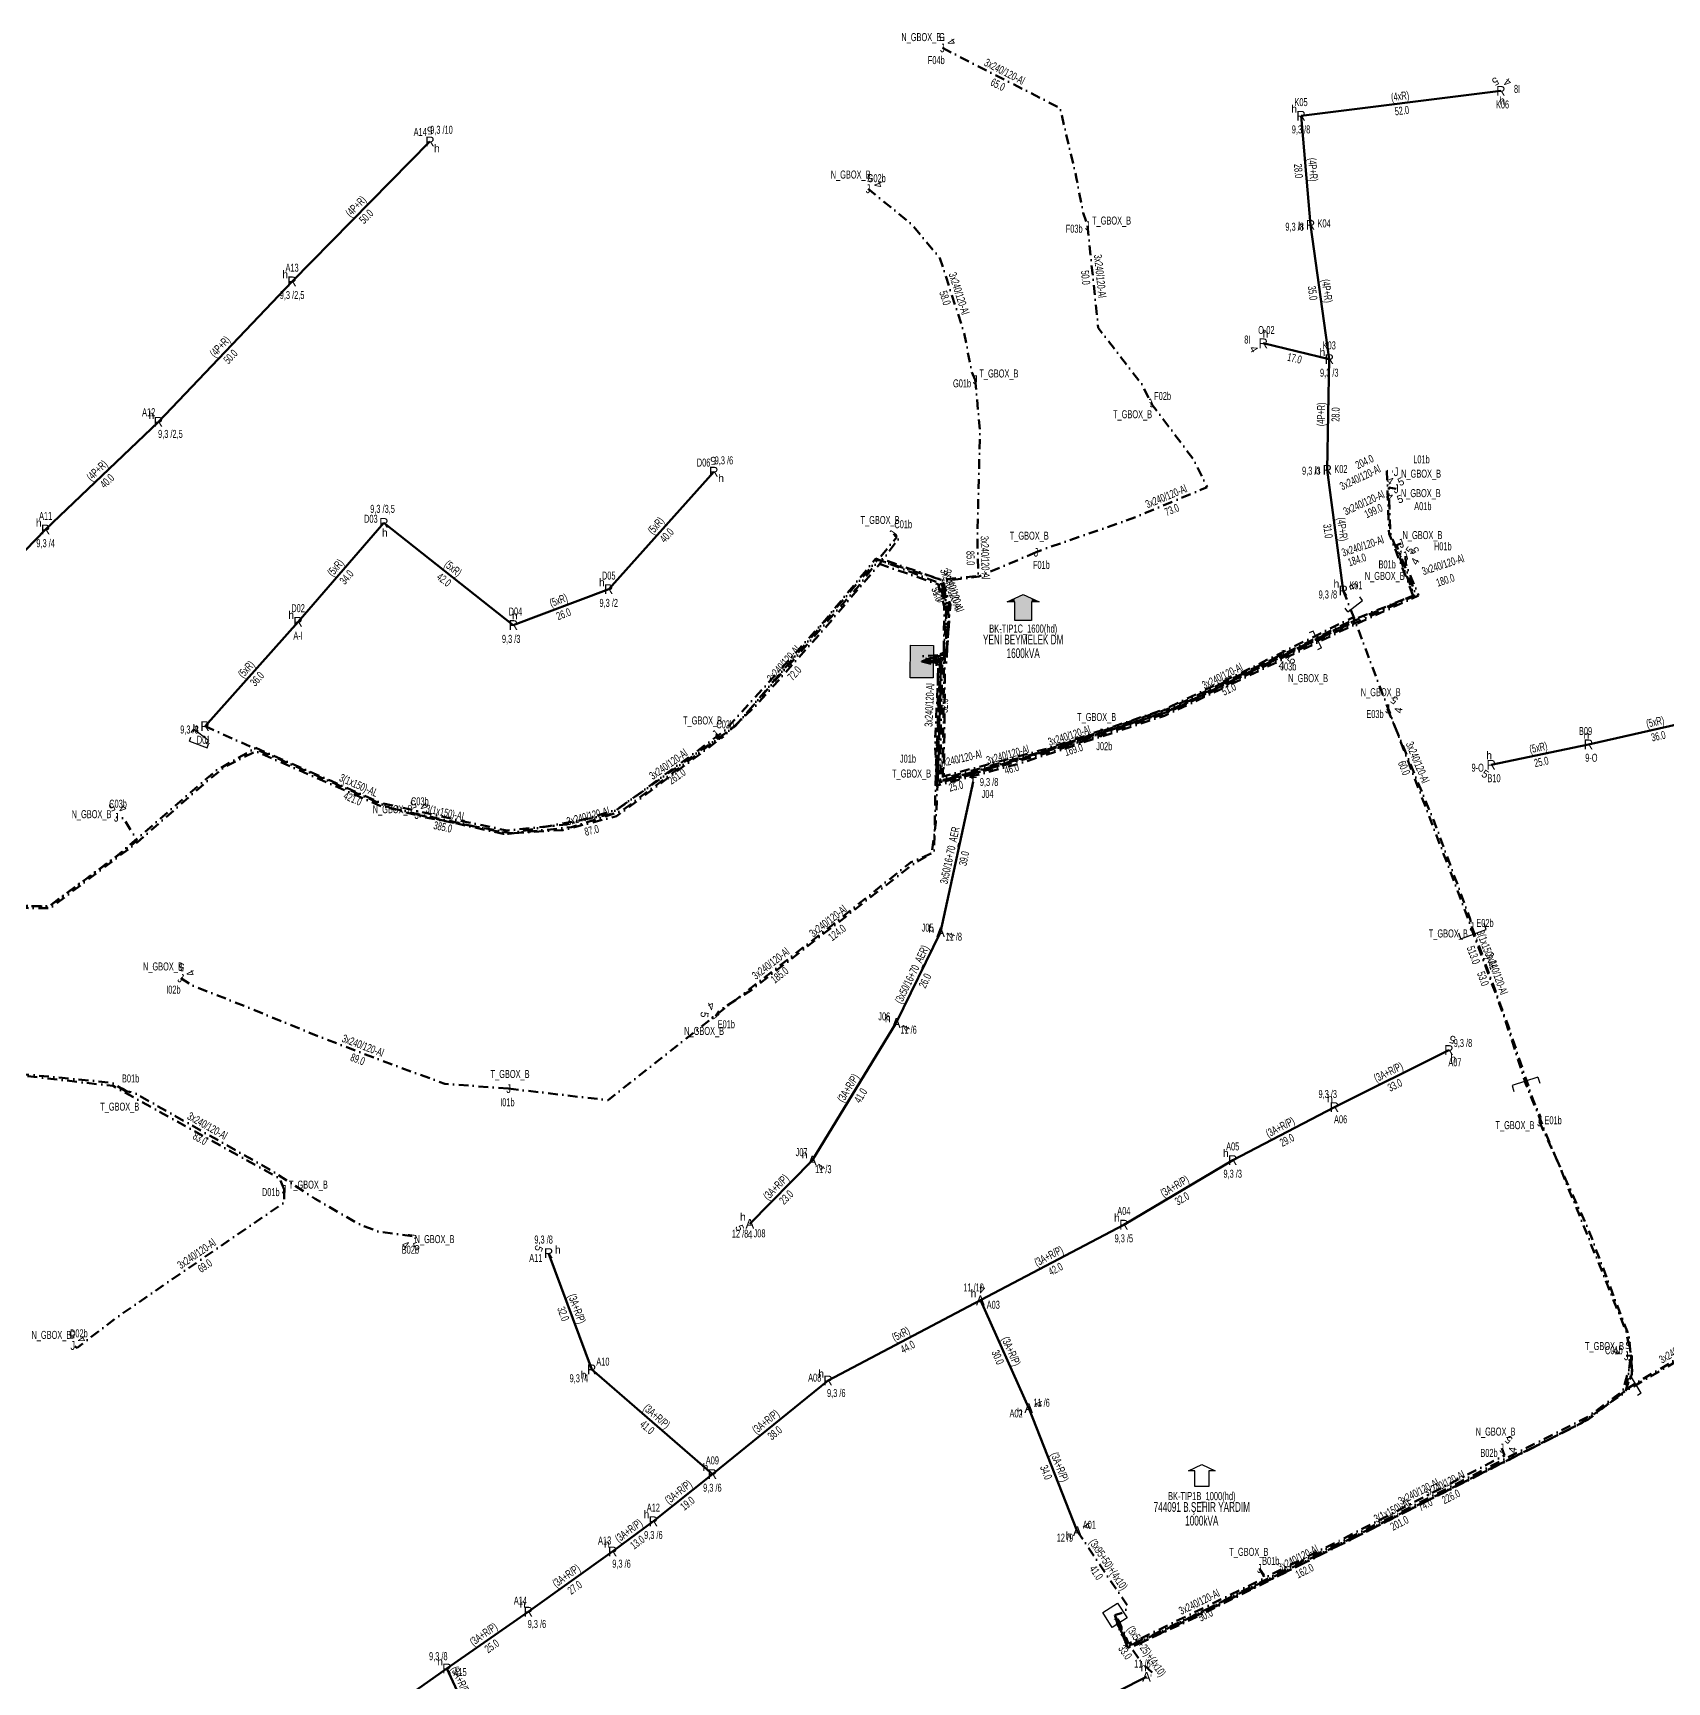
# Model space of a CAD drawing. Header units: millimetres. Extents: x 500432 to 503620, y 4011498 to 4014138.
# Drawn here: x 501643.2 to 502061.9, y 4012391.4 to 4012813.9 of the extents above; entities that cross this region are included whole.
import ezdxf
from ezdxf.enums import TextEntityAlignment as Align

# ---------------------------------------------------------------- set-up
doc = ezdxf.new("R2010")
doc.units = ezdxf.units.MM
doc.linetypes.add('DASHDOT', pattern=[5, 2.5, -1.25, 0, -1.25])
for name, color, linetype, lineweight in [('DIREK_AG_MEVCUT', 120, 'Continuous', 25), ('DIREK_BOX_YENI', 5, 'Continuous', 25), ('DIREK_OG_MEVCUT', 16, 'Continuous', 25), ('HAT_AG_HAVAI_MEVCUT', 126, 'Continuous', 50), ('HAT_AG_HAVAI_YENI', 3, 'Continuous', 50), ('HAT_AG_YERALTI_MEVCUT', 126, 'DASHDOT', 50), ('HAT_AG_YERALTI_YENI', 3, 'DASHDOT', 50), ('HAT_BOX_YERALTI_YENI', 5, 'DASHDOT', 50), ('HAT_OG_YERALTI_YENI', 1, 'DASHDOT', 70), ('TRAFO_MEVCUT', 5, 'Continuous', 30), ('TRAFO_TADILAT_BYSK', 5, 'Continuous', 30), ('TRAFO_YENI', 5, 'Continuous', 30)]:
    doc.layers.add(name, color=color, linetype=linetype, lineweight=lineweight)
for name, color, linetype in [('DIREK_AG_TADILAT_BYSK', 3, 'Continuous'), ('NIA_AG', 5, 'Continuous'), ('NIA_OG', 6, 'Continuous')]:
    doc.layers.add(name, color=color, linetype=linetype)
doc.styles.add('Direk', font='B_CAD')
doc.styles.get("Standard").update_dxf_attribs({"font": 'Arial'})

# ---------------------------------------------------------------- blocks, each defined once
blk = doc.blocks.new('AG_NIA', base_point=(-64.4296, 129.8924))
at = {"layer": 'NIA_AG'}
for p, q in [((-64.429604, 132.292432), (-65.529604, 132.292432)), ((-64.429604, 127.492432), (-64.429604, 132.292432)), ((-64.429604, 127.492432), (-65.529604, 127.492432))]:
    blk.add_line(p, q, dxfattribs=at)
blk = doc.blocks.new('OG_NIA', base_point=(-43.6726, 128.9236))
at = {"layer": 'NIA_OG'}
for p, q in [((-43.672618, 132.403582), (-45.232618, 132.403582)), ((-43.672618, 125.443582), (-43.672618, 132.403582)), ((-43.672618, 125.443582), (-45.232618, 125.443582))]:
    blk.add_line(p, q, dxfattribs=at)
blk = doc.blocks.new('YENI_BINA_KARE')
blk.add_hatch(color=5).paths.add_polyline_path([(-2.25, -2.25), (2.25, -2.25), (2.25, 2.25), (-2.25, 2.25)])
at = {"layer": 'TRAFO_TADILAT_BYSK', "linetype": 'Continuous'}
for p, q in [((0, 1.8), (0, 2.7)), ((-2.25, -2.25), (-2.25, 2.25)), ((-2.25, 2.25), (2.25, 2.25)), ((2.25, 2.25), (2.25, -2.25)), ((2.25, -2.25), (-2.25, -2.25))]:
    blk.add_line(p, q, dxfattribs=at)
blk = doc.blocks.new('YENI_BETKOSK')
at = {"layer": 'TRAFO_YENI', "linetype": 'Continuous'}
for p, q in [((-3.4, 2), (0, 3.6)), ((0, 3.6), (3.4, 2)), ((-1.8, 2), (-3.4, 2)), ((-1.8, -2), (-1.8, 2)), ((3.4, 2), (1.8, 2)), ((1.8, 2), (1.8, -2)), ((1.8, -2), (-1.8, -2))]:
    blk.add_line(p, q, dxfattribs=at)
for points in [[(-1.8, 2.752941), (0, -2), (0, 3.6)], [(0, -2), (0, 3.6), (1.8, -2)], [(0, 3.6), (1.8, -2), (1.8, 2.752941)], [(-3.4, 2), (-1.8, 2), (-1.8, 2.752941)], [(-1.8, -2), (-1.8, 2.752941), (0, -2)], [(1.8, 2), (1.8, 2.752941), (3.4, 2)]]:
    blk.add_solid(points, dxfattribs=at)
blk = doc.blocks.new('MEV_BINA_KARE')
at = {"layer": 'TRAFO_MEVCUT', "linetype": 'Continuous'}
for p, q in [((-2.25, -2.25), (-2.25, 2.25)), ((-2.25, 2.25), (2.25, 2.25)), ((0, 1.8), (0, 2.7)), ((2.25, 2.25), (2.25, -2.25)), ((2.25, -2.25), (-2.25, -2.25))]:
    blk.add_line(p, q, dxfattribs=at)
blk = doc.blocks.new('MEV_BETKOSK')
at = {"layer": 'TRAFO_MEVCUT', "linetype": 'Continuous'}
for p, q in [((-3.4, 2), (0, 3.6)), ((-1.8, 2), (-3.4, 2)), ((-1.8, -2), (-1.8, 2)), ((0, 3.6), (3.4, 2)), ((3.4, 2), (1.8, 2)), ((1.8, 2), (1.8, -2)), ((1.8, -2), (-1.8, -2))]:
    blk.add_line(p, q, dxfattribs=at)

msp = doc.modelspace()

# ---------------------------------------------------------------- linework, layer by layer
at = {"layer": 'HAT_AG_HAVAI_MEVCUT'}
for p, q in [((501968.163, 4012792.675), (502019.361, 4012799.036)), ((501968.163, 4012792.675), (501970.593, 4012764.7)), ((501744.947, 4012786.075), (501709.617, 4012750.241)), ((501970.593, 4012764.7), (501975.396, 4012730.333)), ((501709.617, 4012750.241), (501675.349, 4012714.244)), ((501958.47, 4012734.367), (501975.396, 4012730.333)), ((501975.396, 4012730.333), (501974.884, 4012701.956)), ((501675.349, 4012714.244), (501646.467, 4012686.643)), ((501790.757, 4012671.353), (501817.683, 4012701.474)), ((501974.884, 4012701.956), (501978.989, 4012671.026)), ((501711.16, 4012662.997), (501733.139, 4012688.349)), ((501733.139, 4012688.349), (501766.314, 4012662.188)), ((501646.467, 4012686.643), (501607.283, 4012646.576)), ((501766.314, 4012662.188), (501790.757, 4012671.353)), ((501687.317, 4012636.265), (501711.16, 4012662.997)), ((502041.812, 4012631.606), (502076.816, 4012639.507)), ((502016.884, 4012626.357), (502041.812, 4012631.606)), ((501875.782, 4012583.508), (501864.447, 4012560.219)), ((501864.447, 4012560.219), (501842.933, 4012524.968)), ((501976.715, 4012538.663), (502006.041, 4012553.294)), ((501950.655, 4012525.093), (501976.715, 4012538.663)), ((501842.933, 4012524.968), (501826.916, 4012508.777)), ((501922.754, 4012508.541), (501950.655, 4012525.093)), ((501885.996, 4012489.157), (501922.754, 4012508.541)), ((501786.388, 4012471.465), (501775.36, 4012501.25)), ((501885.996, 4012489.157), (501846.964, 4012468.609)), ((501898.372, 4012461.537), (501885.996, 4012489.157)), ((501817.317, 4012444.642), (501786.388, 4012471.465)), ((501817.317, 4012444.642), (501846.964, 4012468.609)), ((501910.821, 4012430.007), (501898.372, 4012461.537)), ((501802.196, 4012432.54), (501817.317, 4012444.642)), ((501791.768, 4012424.787), (501802.196, 4012432.54)), ((501770.144, 4012409.374), (501791.768, 4012424.787)), ((501749.295, 4012394.827), (501770.144, 4012409.374)), ((501718.74, 4012373.333), (501749.295, 4012394.827)), ((501752.983, 4012386.911), (501749.295, 4012394.827)), ((501928.562, 4012392.707), (501901.904, 4012379.26))]:
    msp.add_line(p, q, dxfattribs=at)
at = {"layer": 'HAT_AG_HAVAI_YENI'}
msp.add_line((501884.125575, 4012622.027173), (501875.782, 4012583.508), dxfattribs=at)
at = {"layer": 'HAT_AG_YERALTI_MEVCUT', "flags": 128}
for points in [[(501910.821, 4012430.007), (501923.698824, 4012410.878444), (501923.080742, 4012409.35701), (501920.456, 4012408.475)], [(501920.456, 4012408.475), (501921.894999, 4012403.979847), (501927.3843, 4012396.186999), (501930.374009, 4012393.393336), (501929.344765, 4012392.805197), (501928.562, 4012392.707)]]:
    msp.add_lwpolyline(points, dxfattribs=at)
at = {"layer": 'HAT_AG_YERALTI_YENI', "flags": 128}
for points in [[(501687.317, 4012636.265), (501701.255595, 4012629.999194), (501735.221262, 4012615.144239), (501743.336682, 4012612.974771), (501765.674173, 4012608.862575), (501790.98464, 4012613.603266), (501823.248629, 4012636.337064), (501859.628406, 4012678.907095), (501876.341349, 4012673.6843), (501877.948362, 4012664.36362), (501877.305557, 4012652.391368), (501872.645217, 4012652.953823), (501870.977, 4012652.826)], [(501978.989, 4012671.026), (501982.042438, 4012663.147367), (501934.471643, 4012640.092481), (501884.151187, 4012624.058073), (501874.990731, 4012622.267307), (501875.12935, 4012652.220163), (501871.961072, 4012653.597675), (501870.977, 4012652.826)]]:
    msp.add_lwpolyline(points, dxfattribs=at)
at = {"layer": 'HAT_BOX_YERALTI_YENI', "flags": 128}
for points in [[(501876.285598, 4012810.043977), (501906.417106, 4012794.616645), (501910.657244, 4012776.523067), (501912.326066, 4012767.808107), (501913.442496, 4012764.480785)], [(501857.214521, 4012773.963466), (501868.52277, 4012764.703238), (501875.624675, 4012756.182927), (501881.867305, 4012736.96057), (501883.78336, 4012726.947638), (501884.678859, 4012725.010006)], [(501913.442496, 4012764.480785), (501916.196822, 4012738.332223), (501927.478059, 4012723.708398), (501929.699111, 4012719.052685)], [(501884.678859, 4012725.010006), (501885.872569, 4012712.04482), (501885.228765, 4012684.01451), (501885.475997, 4012674.743276), (501876.266572, 4012673.816153), (501877.317312, 4012667.449906), (501876.575938, 4012654.049994), (501873.238294, 4012652.81383), (501870.977, 4012652.826)], [(501929.699111, 4012719.052685), (501940.634177, 4012704.606637), (501944.081222, 4012697.503636), (501924.547969, 4012689.356076), (501901.985496, 4012681.521884), (501900.283272, 4012680.828014)], [(501870.977, 4012652.826), (501876.701598, 4012655.149995), (501876.348277, 4012622.854589), (501900.694536, 4012629.443345), (501934.689382, 4012640.921925), (501963.430205, 4012654.64335), (501981.715792, 4012663.598819), (501996.904083, 4012669.70575), (501990.723261, 4012685.590463), (501990.167571, 4012701.651344), (501992.53, 4012701.469)], [(501992.577, 4012697.094), (501990.633867, 4012697.440328), (501991.06177, 4012685.696766), (501997.147502, 4012669.864353), (501979.654369, 4012662.321596), (501944.675773, 4012645.11558), (501933.645382, 4012640.028288), (501896.448921, 4012627.773251), (501875.719394, 4012622.258056), (501875.909573, 4012637.852746), (501876.29198, 4012654.624512), (501872.963845, 4012653.245714), (501870.977, 4012652.826)], [(501818.246407, 4012634.158508), (501819.588331, 4012633.075439), (501828.348025, 4012641.377635), (501845.548253, 4012660.718683), (501859.895935, 4012677.44273), (501864.983227, 4012684.241635), (501863.727369, 4012685.559246)], [(501863.727369, 4012685.559246), (501864.547179, 4012684.729269), (501860.158429, 4012679.316478), (501875.592198, 4012673.903687), (501877.918134, 4012667.556683), (501877.355223, 4012654.062345), (501873.726065, 4012653.105822), (501870.977, 4012652.826)], [(501993.85, 4012683.102), (501992.610807, 4012682.616098), (501997.636735, 4012669.835172), (501975.941852, 4012659.894507), (501942.560551, 4012643.698321), (501932.585484, 4012639.173903), (501904.998238, 4012629.948641), (501882.844639, 4012623.650987), (501875.079928, 4012621.681676), (501875.754662, 4012644.885037), (501875.810884, 4012653.511729), (501873.081982, 4012653.174133), (501870.977, 4012652.826)], [(501900.283272, 4012680.828014), (501885.633523, 4012674.639983), (501876.393194, 4012673.434723), (501878.321611, 4012667.32807), (501877.277052, 4012653.668453), (501874.143375, 4012652.945297), (501870.977, 4012652.826)], [(501994.946, 4012679.85), (501994.988728, 4012677.83824), (501998.280291, 4012669.755626), (501979.011017, 4012660.91461), (501946.953043, 4012645.415959), (501933.201628, 4012638.942554), (501895.95745, 4012626.662665), (501874.562297, 4012620.957291), (501875.293755, 4012640.633517), (501875.639174, 4012652.478642), (501872.453674, 4012652.76391), (501870.977, 4012652.826)], [(501963.344957, 4012654.702333), (501934.283194, 4012640.189689), (501917.248848, 4012634.56514), (501916.86087, 4012634.523595)], [(501765.118, 4012543.392), (501790.574462, 4012540.433873), (501818.894057, 4012562.735554), (501847.889741, 4012585.2227), (501868.117257, 4012601.351729), (501874.138335, 4012603.972669), (501874.634189, 4012627.065274), (501875.979742, 4012652.90735), (501872.65044, 4012652.624006), (501870.977, 4012652.826)], [(501870.977, 4012652.826), (501875.879174, 4012653.105345), (501874.964996, 4012620.988113), (501874.594666, 4012611.60356), (501873.569314, 4012603.753573), (501868.686465, 4012600.848587), (501827.535863, 4012568.847486), (501819.191753, 4012563.470171), (501818.079111, 4012561.995729)], [(501870.977, 4012652.826), (501875.238654, 4012651.849532), (501874.354797, 4012631.360106), (501874.75655, 4012626.298013), (501874.752894, 4012624.216387)], [(501990.338489, 4012640.713286), (502002.265443, 4012611.862018), (502011.529434, 4012586.788894), (502011.929062, 4012584.886302)], [(501741.585962, 4012613.607451), (501763.710429, 4012608.662362), (501779.031329, 4012609.650772), (501792.78837, 4012613.195531), (501819.186029, 4012632.892575), (501818.246407, 4012634.158508)], [(501874.752894, 4012624.216387), (501875.035489, 4012621.971342), (501911.934997, 4012632.416932), (501916.86087, 4012634.523595)], [(501874.752894, 4012624.216387), (501874.815728, 4012621.691059), (501883.793504, 4012623.766845), (501884.125575, 4012622.027173)], [(501603.826364, 4012610.152038), (501620.589651, 4012609.793203), (501624.050911, 4012610.720326), (501622.938363, 4012601.449093), (501627.697596, 4012593.661257), (501628.871952, 4012590.818079), (501647.04357, 4012589.952764), (501665.647844, 4012603.612381), (501669.912612, 4012606.950025), (501666.451351, 4012612.698189), (501664.582, 4012612.931)], [(501666.978417, 4012542.74107), (501663.380696, 4012544.923881), (501629.200749, 4012548.199716), (501633.218771, 4012563.825958), (501631.982704, 4012581.433507), (501630.25477, 4012590.820724), (501623.703098, 4012600.957272), (501607.218037, 4012601.689617), (501573.680434, 4012600.515585), (501554.643502, 4012600.268352), (501531.118734, 4012602.98668), (501498.199279, 4012606.629565), (501490.851311, 4012590.628738), (501486.524736, 4012586.302163), (501486.112, 4012583.806)], [(501707.583, 4012517.567), (501706.402431, 4012520.391557), (501663.736215, 4012544.09501), (501628.703316, 4012548.112545), (501632.158057, 4012560.152354), (501633.122266, 4012569.151631), (501630.229641, 4012589.480356), (501621.777527, 4012600.78398), (501607.875988, 4012601.062461), (501581.298453, 4012600.258954), (501552.03481, 4012600.075381), (501531.390864, 4012602.794942), (501501.436515, 4012605.883372), (501498.346103, 4012606.254222), (501492.787976, 4012592.91326), (501488.4614, 4012587.35052), (501486.112, 4012583.806)], [(502011.929062, 4012584.886302), (502021.225692, 4012559.54982), (502027.715555, 4012540.265654), (502029.507993, 4012536.124504), (502029.291188, 4012534.856398)], [(501681.115, 4012571.694), (501683.768863, 4012569.955267), (501697.990935, 4012564.330719), (501716.792996, 4012556.617053), (501737.443123, 4012548.742685), (501748.77257, 4012544.6448), (501765.118, 4012543.392)], [(501740.390575, 4012505.595434), (501731.951793, 4012506.703303), (501726.728998, 4012508.687965), (501715.552217, 4012515.16423), (501704.79326, 4012522.162775), (501669.187029, 4012542.31409), (501666.978417, 4012542.74107)], [(502029.291188, 4012534.856398), (502041.79253, 4012507.349141), (502052.227437, 4012479.886644), (502053.030944, 4012471.048068), (502051.182878, 4012465.584221), (502039.468736, 4012457.408845), (501972.005656, 4012423.676165), (501926.462354, 4012401.426625), (501923.891132, 4012400.703469), (501920.998508, 4012406.649419), (501920.456, 4012408.475)], [(501707.583, 4012517.567), (501707.576384, 4012514.207832), (501664.829818, 4012484.879831), (501654.54493, 4012477.005464), (501653.42, 4012477.568)], [(502051.518032, 4012474.940824), (502052.890111, 4012475.03272), (502052.935683, 4012470.202115), (502051.522959, 4012466.419661), (502080.278727, 4012483.645779), (502081.907, 4012483.803)], [(501920.456, 4012408.475), (501923.115921, 4012401.790981), (501924.574217, 4012400.241542), (501941.253474, 4012407.943166), (501995.197748, 4012435.051096), (502040.189102, 4012457.773195), (502051.445322, 4012466.112824), (502052.539043, 4012473.632161), (502051.518032, 4012474.940824)], [(502019.604162, 4012451.290762), (502020.31349, 4012449.400732), (501977.915333, 4012427.540524), (501959.087598, 4012418.174201), (501957.495059, 4012420.452542)], [(501957.495059, 4012420.452542), (501958.910161, 4012417.991293), (501926.828249, 4012402.403623), (501923.975562, 4012401.262549), (501921.598322, 4012406.777744), (501920.456, 4012408.475)]]:
    msp.add_lwpolyline(points, dxfattribs=at)
at = {"layer": 'HAT_OG_YERALTI_YENI', "flags": 128}
for points in [[(501530.993652, 4012602.108965), (501552.206234, 4012599.618094), (501578.802312, 4012599.457392), (501597.28297, 4012600.582302), (501621.709579, 4012600.501951), (501627.129111, 4012593.50174), (501628.859741, 4012590.349521), (501647.402207, 4012590.102288), (501664.955742, 4012603.205631), (501690.209386, 4012624.951927), (501700.345935, 4012630.700091), (501719.6301, 4012622.232365), (501732.25348, 4012616.616874), (501754.40935, 4012611.672216), (501764.726569, 4012609.532701), (501779.920138, 4012611.053884), (501792.94741, 4012614.905012), (501820.368509, 4012635.009586), (501845.600374, 4012662.718027), (501859.188751, 4012679.195958), (501875.382505, 4012672.953328), (501877.236752, 4012667.081547), (501877.170721, 4012654.296697), (501873.338612, 4012653.678614), (501870.977, 4012652.826)], [(501624.091, 4012534.972), (501631.380525, 4012559.325706), (501632.743784, 4012569.596365), (501629.529756, 4012589.844738), (501647.608661, 4012589.603686), (501669.934879, 4012606.464621), (501687.683134, 4012622.042901), (501692.423825, 4012625.899734), (501700.298192, 4012629.836918), (501732.197415, 4012615.855898), (501765.109487, 4012608.708951), (501781.179625, 4012610.396316), (501794.035735, 4012614.494201), (501823.335236, 4012636.496989), (501854.893633, 4012672.317098), (501859.393272, 4012678.102347), (501875.142007, 4012672.638501), (501876.74902, 4012667.013952), (501876.588319, 4012654.559596), (501871.365524, 4012654.238193), (501870.977, 4012652.826)], [(501870.977, 4012652.826), (501876.907059, 4012653.873955), (501876.811969, 4012636.329929), (501876.620391, 4012623.457409), (501903.055292, 4012630.494037), (501933.170379, 4012640.566337), (501952.996555, 4012650.027749), (501981.603051, 4012664.235045), (501995.306015, 4012628.0336), (502007.904196, 4012595.097768), (502020.33302, 4012561.488329), (502025.764727, 4012544.566474), (502040.380209, 4012508.763407), (502051.43439, 4012481.254169), (502052.961053, 4012474.022607), (502050.550533, 4012465.826837), (502041.631606, 4012459.318431), (501992.824901, 4012434.457375), (501940.423227, 4012408.257772), (501923.81474, 4012400.528036), (501922.03899, 4012405.333007), (501920.456, 4012408.475)], [(502081.907, 4012483.803), (502050.834266, 4012465.608772), (502041.721935, 4012458.593889), (502012.659558, 4012443.934532), (501972.377561, 4012423.536994), (501926.598922, 4012401.137478), (501923.746235, 4012400.091493), (501921.987078, 4012404.560703), (501920.227921, 4012407.841293), (501920.456, 4012408.475)]]:
    msp.add_lwpolyline(points, dxfattribs=at)

# ---------------------------------------------------------------- block references
at = {"layer": 'NIA_AG'}
for p, rotation in [((501982.0248, 4012667.053102), 307.384441), ((501972.326126, 4012658.492896), 26.23023300000001), ((501685.579347, 4012631.576657), 249.663651), ((501686.282034, 4012634.075896), 52.84259), ((502054.060809, 4012467.408393), 31.31069400000001)]:
    msp.add_blockref('AG_NIA', p, dxfattribs=dict(at, rotation=rotation))
at = {"layer": 'NIA_OG'}
for p, rotation in [((502012.376735, 4012583.00334), 290.294474), ((502025.547348, 4012545.243694), 107.795989)]:
    msp.add_blockref('OG_NIA', p, dxfattribs=dict(at, rotation=rotation))
at = {"layer": 'TRAFO_MEVCUT'}
msp.add_blockref('MEV_BETKOSK', (501942.731353, 4012443.45642), dxfattribs=at)
at = {"layer": 'TRAFO_MEVCUT', "rotation": 212.8887859999999}
msp.add_blockref('MEV_BINA_KARE', (501920.456, 4012408.475), dxfattribs=at)
at = {"layer": 'TRAFO_YENI', "xscale": 1.199999999999999, "yscale": 1.199999999999999}
msp.add_blockref('YENI_BETKOSK', (501896.966787, 4012665.718625), dxfattribs=at)
at = {"layer": 'TRAFO_YENI', "xscale": 1.85, "yscale": 1.3, "rotation": 269.432734}
msp.add_blockref('YENI_BINA_KARE', (501870.977, 4012652.826), dxfattribs=at)

# ---------------------------------------------------------------- texts
at = {"layer": 'DIREK_AG_MEVCUT', "color": 32, "style": 'Direk'}
for s, rotation, p in [('5', 209.582315, (502017.978714, 4012801.471013)), ('4', 142.082316, (502021.08168, 4012801.244904)), ('4', 301.59469, (501956.085029, 4012732.90006)), ('5', 183.205586, (501817.526427, 4012704.269619)), ('5', 326.89086, (502015.35454, 4012624.011632)), ('5', 161.515015, (502006.928757, 4012555.949539)), ('5', 245.317249, (501772.815825, 4012502.419262))]:
    msp.add_text(s, height=2, rotation=rotation, dxfattribs=at).set_placement(p, align=Align.MIDDLE_CENTER)
at = {"layer": 'DIREK_AG_MEVCUT', "linetype": 'ByBlock', "style": 'Direk'}
for p in [(502019.361, 4012799.036), (501968.163, 4012792.675), (501744.947, 4012786.075), (501970.593, 4012764.7), (501709.617, 4012750.241), (501958.47, 4012734.367), (501975.396, 4012730.333), (501675.349, 4012714.244), (501817.683, 4012701.474), (501974.884, 4012701.956), (501646.467, 4012686.643), (501733.139, 4012688.349), (501790.757, 4012671.353), (501978.989, 4012671.026), (501711.16, 4012662.997), (501766.314, 4012662.188), (501687.317, 4012636.265), (502041.812, 4012631.606), (502016.884, 4012626.357), (502006.041, 4012553.294), (501976.715, 4012538.663), (501950.655, 4012525.093), (501922.754, 4012508.541), (501775.36, 4012501.25), (501786.388, 4012471.465), (501846.964, 4012468.609), (501817.317, 4012444.642), (501802.196, 4012432.54), (501791.768, 4012424.787), (501770.144, 4012409.374), (501749.295, 4012394.827)]:
    msp.add_text('R', height=2.5, dxfattribs=at).set_placement(p, align=Align.MIDDLE_CENTER)
at = {"layer": 'DIREK_AG_MEVCUT', "color": 40, "style": 'Direk'}
for p in [(502019.669238, 4012796.555075), (501968.108874, 4012764.418719), (501673.579531, 4012716.010063), (501972.388054, 4012701.813693), (501733.374657, 4012685.860132), (501766.698722, 4012664.65822), (501684.871922, 4012635.743854), (502041.279204, 4012634.048566), (502016.36888, 4012628.803355), (501975.579597, 4012540.890299), (501784.332441, 4012470.042089), (501845.196233, 4012470.376767), (501790.296591, 4012426.808127), (501768.703188, 4012411.417052), (501747.527233, 4012396.594767)]:
    msp.add_text('h', height=2, dxfattribs=at).set_placement(p, align=Align.MIDDLE_CENTER)
at = {"layer": 'DIREK_AG_MEVCUT', "linetype": 'ByBlock', "width": 0.53}
for s, p in [('8I', (502023.523206, 4012799.553125)), ('K05', (501968.163, 4012796.175)), ('K06', (502019.792533, 4012795.562705)), ('A14', (501742.454661, 4012788.532284)), ('9,3 /10', (501747.906851, 4012789.077075)), ('9,3 /8', (501968.163, 4012789.175)), ('9,3 /8', (501966.522369, 4012764.239076)), ('K04', (501974.070776, 4012765.093794)), ('A13', (501709.617, 4012753.741)), ('9,3 /2,5', (501709.617, 4012746.741)), ('O-02', (501959.281433, 4012737.77164)), ('8I', (501954.403415, 4012735.336196)), ('K03', (501975.396, 4012733.833)), ('9,3 /3', (501975.396, 4012726.833)), ('A12', (501672.871744, 4012716.716489)), ('9,3 /2,5', (501678.445638, 4012711.153321)), ('D06', (501815.073607, 4012703.806609)), ('9,3 /6', (501820.281673, 4012704.381028)), ('9,3 /3', (501970.792263, 4012701.722709)), ('K02', (501978.378325, 4012702.15523)), ('9,3 /3,5', (501732.798094, 4012691.949442)), ('A11', (501646.467, 4012690.143)), ('D03', (501729.805753, 4012689.416458)), ('9,3 /4', (501646.467, 4012683.143)), ('D05', (501790.757, 4012674.853)), ('9,3 /8', (501975.035076, 4012670.012851)), ('K01', (501982.223227, 4012672.363826)), ('D02', (501711.16, 4012666.497)), ('D04', (501766.852611, 4012665.646309)), ('9,3 /2', (501790.757, 4012667.853)), ('A-I', (501711.16, 4012659.497)), ('9,3 /3', (501765.761195, 4012658.638556)), ('9,3 /8', (501683.319527, 4012635.412975)), ('D01', (501686.945887, 4012632.784731)), ('B09', (502041.066085, 4012635.025592)), ('9-O', (502042.559457, 4012628.17934)), ('9-O', (502013.426602, 4012625.628988)), ('B10', (502017.605168, 4012622.932103)), ('9,3 /8', (502009.653646, 4012555.096381)), ('A07', (502007.603513, 4012550.162139)), ('9,3 /3', (501975.001811, 4012542.02373)), ('A06', (501978.304565, 4012535.544782)), ('A05', (501950.655, 4012528.593)), ('9,3 /3', (501950.655, 4012521.593)), ('A04', (501922.754, 4012512.041)), ('9,3 /5', (501922.754, 4012505.041)), ('9,3 /8', (501774.072346, 4012504.727764)), ('A11', (501772.077754, 4012500.034737)), ('A10', (501789.265783, 4012473.457076)), ('9,3 /4', (501783.106513, 4012469.19347)), ('A08', (501843.543844, 4012469.352325)), ('9,3 /6', (501849.069674, 4012465.410515)), ('A09', (501817.317, 4012448.142)), ('9,3 /6', (501817.317, 4012441.142)), ('A12', (501802.196, 4012436.04)), ('9,3 /6', (501802.196, 4012429.04)), ('A13', (501789.708028, 4012427.616578)), ('9,3 /6', (501794.035475, 4012421.672395)), ('A14', (501768.126863, 4012412.234272)), ('9,3 /6', (501772.3601, 4012406.231601)), ('9,3 /8', (501747.089062, 4012397.975694)), ('A15', (501752.674831, 4012393.917744))]:
    msp.add_text(s, height=2.05, dxfattribs=at).set_placement(p, align=Align.MIDDLE_CENTER)
at = {"layer": 'DIREK_AG_MEVCUT', "color": 40, "linetype": 'ByBlock', "style": 'Direk'}
for p in [(501966.395233, 4012794.442767), (501746.727242, 4012784.319797), (501707.849233, 4012752.008767), (501959.049595, 4012736.798886), (501973.628233, 4012732.100767), (501819.546852, 4012699.807851), (501644.699233, 4012688.410767), (501788.989233, 4012673.120767), (501977.221233, 4012672.793767), (501709.392233, 4012664.764767), (502007.157081, 4012551.056957), (501948.887233, 4012526.860767), (501920.986233, 4012510.308767), (501777.704461, 4012502.118045), (501815.549233, 4012446.409767), (501800.428233, 4012434.307767)]:
    msp.add_text('h', height=2, dxfattribs=at).set_placement(p, align=Align.MIDDLE_CENTER)
at = {"layer": 'DIREK_AG_MEVCUT', "color": 32, "linetype": 'ByBlock', "style": 'Direk'}
for rotation, p in [(180.405777, (501744.92717, 4012788.87493)), (112.47225, (501981.576381, 4012672.096261))]:
    msp.add_text('5', height=2, rotation=rotation, dxfattribs=at).set_placement(p, align=Align.MIDDLE_CENTER)
at = {"layer": 'DIREK_AG_TADILAT_BYSK', "style": 'Direk'}
msp.add_text('T', height=2.5, dxfattribs=at).set_placement((501884.125575, 4012622.027173), align=Align.MIDDLE_CENTER)
at = {"layer": 'DIREK_AG_TADILAT_BYSK', "width": 0.53}
for s, p in [('9,3 /8', (501888.225673, 4012621.976532)), ('J04', (501887.826274, 4012618.909652))]:
    msp.add_text(s, height=2.05, dxfattribs=at).set_placement(p, align=Align.MIDDLE_CENTER)
at = {"layer": 'DIREK_BOX_YENI', "width": 0.53}
for s, p in [('N_GBOX_B', (501870.851216, 4012812.826381)), ('F04b', (501874.690514, 4012806.928579)), ('N_GBOX_B', (501852.754595, 4012777.615662)), ('G02b', (501859.432004, 4012776.671375)), ('F03b', (501910.022585, 4012763.736332)), ('T_GBOX_B', (501919.614461, 4012765.824311)), ('T_GBOX_B', (501890.74764, 4012726.639819)), ('G01b', (501881.298632, 4012724.102223)), ('F02b', (501932.68927, 4012720.871737)), ('T_GBOX_B', (501924.991979, 4012716.189119)), ('L01b', (501999.027798, 4012704.628862)), ('N_GBOX_B', (501998.929179, 4012700.975079)), ('N_GBOX_B', (501998.859476, 4012695.974263)), ('A01b', (501999.37758, 4012692.641574)), ('T_GBOX_B', (501860.289073, 4012689.102815)), ('C01b', (501866.228385, 4012688.007699)), ('T_GBOX_B', (501898.518248, 4012685.08116)), ('N_GBOX_B', (501999.282417, 4012685.232114)), ('H01b', (502004.482651, 4012682.36084)), ('F01b', (501901.624814, 4012677.595327)), ('N_GBOX_B', (501989.613617, 4012674.771507)), ('B01b', (501990.240292, 4012677.715312)), ('J03b', (501964.908632, 4012651.571052)), ('N_GBOX_B', (501969.975498, 4012648.574444)), ('N_GBOX_B', (501988.574171, 4012644.981164)), ('T_GBOX_B', (501814.812658, 4012637.734371)), ('C02b', (501820.612516, 4012636.737565)), ('T_GBOX_B', (501915.792673, 4012638.614651)), ('E03b', (501987.103974, 4012639.376155)), ('J01b', (501867.443567, 4012627.945605)), ('J02b', (501917.745095, 4012631.13713)), ('T_GBOX_B', (501868.371052, 4012624.142609)), ('C03b', (501665.014552, 4012616.404168)), ('N_GBOX_B', (501735.382615, 4012614.993975)), ('C03b', (501742.349417, 4012617.02317)), ('N_GBOX_B', (501658.226644, 4012613.722502)), ('E02b', (502015.29338, 4012585.851375)), ('T_GBOX_B', (502005.901436, 4012583.157245)), ('N_GBOX_B', (501676.517408, 4012574.706207)), ('I02b', (501679.196912, 4012568.766384)), ('E01b', (501820.872903, 4012559.887478)), ('N_GBOX_B', (501815.202852, 4012558.184194)), ('B01b', (501668.238057, 4012546.006542)), ('T_GBOX_B', (501765.480331, 4012547.151128)), ('I01b', (501764.782202, 4012539.908146)), ('T_GBOX_B', (501665.451264, 4012538.782102)), ('E01b', (502032.762278, 4012535.305324)), ('T_GBOX_B', (502022.985058, 4012534.040808)), ('T_GBOX_B', (501713.787404, 4012518.805097)), ('D01b', (501704.150672, 4012516.882074)), ('B02b', (501739.934994, 4012502.125211)), ('N_GBOX_B', (501746.130919, 4012504.841824)), ('N_GBOX_B', (501647.948189, 4012480.304251)), ('D02b', (501654.985406, 4012480.698416)), ('T_GBOX_B', (502045.921476, 4012477.444701)), ('C01b', (502048.323201, 4012476.370179)), ('N_GBOX_B', (502018.013011, 4012455.530436)), ('B02b', (502016.327333, 4012450.060968)), ('T_GBOX_B', (501954.789651, 4012424.711471)), ('B01b', (501960.407268, 4012422.393944))]:
    msp.add_text(s, height=2.05, dxfattribs=at).set_placement(p, align=Align.MIDDLE_CENTER)
at = {"layer": 'DIREK_BOX_YENI', "color": 32, "style": 'Direk'}
for s, rotation, p in [('5', 542.887554, (501876.144545, 4012812.840422)), ('4', 482.887554, (501878.636864, 4012811.564355)), ('5', 530.686247, (501857.667675, 4012776.726553)), ('4', 470.686247, (501859.834002, 4012774.952567)), ('4', 325.586372, (501990.947543, 4012699.159059)), ('5', 385.586372, (501993.739239, 4012698.943581)), ('4', 319.894186, (501990.773237, 4012694.952403)), ('5', 379.894186, (501993.529796, 4012694.461097)), ('4', 351.410722, (501993.431819, 4012680.333404)), ('5', 411.410722, (501996.038584, 4012681.355547)), ('5', 481.216741, (501997.340596, 4012681.301175)), ('4', 421.216741, (501997.400053, 4012678.501807)), ('5', 416.53628, (501965.680815, 4012653.158388)), ('4', 356.53628, (501963.175791, 4012651.907448)), ('5', 502.459931, (501992.044574, 4012642.933483)), ('4', 442.459931, (501993.114278, 4012640.345871)), ('5', 562.900881, (501663.492413, 4012615.510302)), ('4', 502.900881, (501666.270948, 4012615.164261)), ('5', 557.400777, (501740.748612, 4012616.279312)), ('4', 497.400777, (501743.481187, 4012615.668548)), ('5', 536.768363, (501681.272844, 4012574.489547)), ('4', 476.768363, (501683.614937, 4012572.955077)), ('4', 202.96108, (501816.986814, 4012564.573885)), ('5', 262.96108, (501815.300214, 4012562.338851)), ('4', 322.52081, (501738.68685, 4012503.373426)), ('5', 382.52081, (501741.463028, 4012503.008961)), ('5', 543.432052, (501653.252379, 4012480.362978)), ('4', 483.432052, (501655.756711, 4012479.110653)), ('4', 245.89644, (502048.962167, 4012476.084308)), ('5', 169.864074, (502052.010787, 4012477.697124)), ('5', 500.571117, (502021.382498, 4012453.45352)), ('4', 440.571117, (502022.366333, 4012450.832057))]:
    msp.add_text(s, height=2, rotation=rotation, dxfattribs=at).set_placement(p, align=Align.MIDDLE_CENTER)
at = {"layer": 'DIREK_BOX_YENI', "style": 'Direk', "width": 0.8}
for p in [(501876.285598, 4012810.043977), (501857.214521, 4012773.963466), (501913.442496, 4012764.480785), (501884.678859, 4012725.010006), (501992.53, 4012701.469), (501992.577, 4012697.094), (501900.283272, 4012680.828014), (501963.344957, 4012654.702333), (501990.338489, 4012640.713286), (501916.86087, 4012634.523595), (501874.752894, 4012624.216387), (501664.582, 4012612.931), (501741.585962, 4012613.607451), (502011.929062, 4012584.886302), (501765.118, 4012543.392), (502029.291188, 4012534.856398), (501707.583, 4012517.567), (501653.42, 4012477.568), (502051.518032, 4012474.940824), (502019.604162, 4012451.290762), (501957.495059, 4012420.452542)]:
    msp.add_text('J', height=2.25, dxfattribs=at).set_placement(p, align=Align.MIDDLE_CENTER)
for rotation, p in [(23.459024, (501929.699111, 4012719.052685)), (55.785689, (501863.727369, 4012685.559246)), (17.560272, (501993.85, 4012683.102)), (17.592425, (501994.946, 4012679.85)), (43.714362, (501818.246407, 4012634.158508)), (335.963115, (501681.115, 4012571.694)), (309.722594, (501818.079111, 4012561.995729)), (57.491379, (501666.978417, 4012542.74107)), (82.234834, (501740.390575, 4012505.595434))]:
    msp.add_text('J', height=2.25, rotation=rotation, dxfattribs=at).set_placement(p, align=Align.MIDDLE_CENTER)
at = {"layer": 'DIREK_OG_MEVCUT', "linetype": 'ByBlock', "width": 0.53}
for s, p in [('J05', (501872.474425, 4012584.65253)), ('11 /8', (501879.171509, 4012582.335118)), ('J06', (501861.376237, 4012561.898409)), ('11 /6', (501867.587275, 4012558.501574)), ('J07', (501840.176591, 4012527.124898)), ('11 /3', (501845.745628, 4012522.767111)), ('12 /8', (501824.409156, 4012506.242923)), ('J08', (501829.404208, 4012506.315532)), ('11 /10', (501884.253489, 4012492.464161)), ('A03', (501889.304726, 4012488.015801)), ('11 /6', (501901.674248, 4012462.927914)), ('A02', (501895.146449, 4012460.178391)), ('A01', (501913.918527, 4012431.636517)), ('12 /9', (501907.651615, 4012428.339681)), ('11 /6', (501927.533414, 4012396.079994))]:
    msp.add_text(s, height=2.05, dxfattribs=at).set_placement(p, align=Align.MIDDLE_CENTER)
at = {"layer": 'DIREK_OG_MEVCUT', "color": 40, "linetype": 'ByBlock', "style": 'Direk'}
msp.add_text('h', height=2, dxfattribs=at).set_placement((501873.419446, 4012584.325521), align=Align.MIDDLE_CENTER)
at = {"layer": 'DIREK_OG_MEVCUT', "linetype": 'ByBlock', "style": 'Direk'}
for p in [(501875.782, 4012583.508), (501864.447, 4012560.219), (501842.933, 4012524.968), (501826.916, 4012508.777), (501885.996, 4012489.157), (501898.372, 4012461.537), (501910.821, 4012430.007), (501928.562, 4012392.707)]:
    msp.add_text('A', height=2.5, dxfattribs=at).set_placement(p, align=Align.MIDDLE_CENTER)
at = {"layer": 'DIREK_OG_MEVCUT', "color": 32, "linetype": 'ByBlock', "style": 'Direk'}
for rotation, p in [(430.912698, (501878.42806, 4012582.592376)), (421.325619, (501866.90361, 4012558.875473)), (411.956721, (501845.138127, 4012523.242482)), (360.309532, (501826.931127, 4012505.977041)), (171.402259, (501886.41459, 4012491.925534)), (112.84093, (501900.952441, 4012462.623887))]:
    msp.add_text('4', height=2, rotation=rotation, dxfattribs=at).set_placement(p, align=Align.MIDDLE_CENTER)
at = {"layer": 'DIREK_OG_MEVCUT', "color": 40, "style": 'Direk'}
for p in [(501862.253598, 4012561.418578), (501840.964136, 4012526.508641), (501825.138709, 4012510.535191), (501884.228233, 4012490.924767), (501896.068035, 4012460.566565), (501908.608481, 4012428.84306), (501927.832784, 4012395.098285)]:
    msp.add_text('h', height=2, dxfattribs=at).set_placement(p, align=Align.MIDDLE_CENTER)
at = {"layer": 'DIREK_OG_MEVCUT', "color": 32, "style": 'Direk'}
for s, rotation, p in [('5', 292.809533, (501824.334964, 4012507.691527)), ('4', 117.747519, (501913.299022, 4012431.310613))]:
    msp.add_text(s, height=2, rotation=rotation, dxfattribs=at).set_placement(p, align=Align.MIDDLE_CENTER)
at = {"layer": 'HAT_AG_HAVAI_MEVCUT', "lineweight": 30, "width": 0.53}
for s, rotation, p in [('(4xR)', 7.082314, (501993.657199, 4012796.699015, 251009.6805)), ('(4P+R)', 274.964438, (501970.224811, 4012778.761057, 250985.2965)), ('(4P+R)', 405.405775, (501726.676718, 4012768.754769, 250854.8085)), ('(4P+R)', 277.955908, (501973.836319, 4012747.634149, 250987.698)), ('(4P+R)', 406.409584, (501691.867356, 4012732.828574, 250837.6745)), ('(4P+R)', 448.966337, (501974.290138, 4012716.159834, 250987.442)), ('(4P+R)', 403.700789, (501660.320741, 4012701.058014, 250823.2335)), ('(5xR)', 48.205584, (501803.58629, 4012686.979991, 250908.8415)), ('(4P+R)', 277.560059, (501977.779111, 4012686.602831, 250989.4945)), ('(5xR)', 49.07624, (501721.507255, 4012676.229796, 250866.5695)), ('(5xR)', 321.741545, (501750.252828, 4012675.935942, 250883.157)), ('(5xR)', 20.553733, (501778.237077, 4012667.566392, 250895.3785)), ('(5xR)', 48.269359, (501698.60416, 4012650.196785, 250855.58)), ('(5xR)', 12.719482, (502059.126849, 4012636.385641, 251038.408)), ('(5xR)', 11.890859, (502029.172859, 4012629.813261, 251020.906)), ('(3x50/16+70_AER)', 424.047328, (501869.350218, 4012572.235484)), ('(3A+R/P)', 26.515013, (501990.998533, 4012546.739095, 251003.0205)), ('(3A+R/P)', 418.603911, (501852.964452, 4012543.036309)), ('(3A+R/P)', 27.506958, (501963.292422, 4012532.631912, 250988.3575)), ('(3A+R/P)', 405.309531, (501834.320221, 4012517.470285)), ('(3A+R/P)', 30.67813, (501936.270818, 4012517.54804, 250975.3275)), ('(3A+R/P)', 27.804519, (501903.978512, 4012499.600863, 250961.377)), ('(3A+R/P)', 290.317247, (501781.671117, 4012486.652635, 250887.68)), ('(5xR)', 387.764106, (501866.084042, 4012479.635142, 250923.482)), ('(3A+R/P)', 294.136249, (501892.959689, 4012475.694572)), ('(3A+R/P)', 319.066721, (501802.409403, 4012458.695652, 250893.194)), ('(3A+R/P)', 38.952501, (501831.606125, 4012457.286517, 250923.482)), ('(3A+R/P)', 291.54561, (501905.387107, 4012446.084155)), ('(3A+R/P)', 38.671821, (501809.22537, 4012439.254627, 250908.6585)), ('(3A+R/P)', 36.630031, (501796.474851, 4012429.345629, 250901.098)), ('(3A+R/P)', 35.48024, (501780.462641, 4012417.772668, 250895.884)), ('(3A+R/P)', 34.904688, (501759.233119, 4012402.797589, 250885.072)), ('(3A+R/P)', 294.980429, (501751.909484, 4012391.227962, 250874.6475))]:
    msp.add_text(s, height=2.05, rotation=rotation, dxfattribs=at).set_placement(p, align=Align.CENTER)
for s, rotation, p in [('52.0', 7.082314, (501993.866801, 4012795.011985, 251009.6805)), ('28.0', 274.964438, (501968.531189, 4012778.613943, 250985.2965)), ('50.0', 405.405775, (501727.887282, 4012767.561231, 250854.8085)), ('35.0', 277.955908, (501972.152681, 4012747.398851, 250987.698)), ('50.0', 406.409584, (501693.098644, 4012731.656426, 250837.6745)), ('17.0', 346.594689, (501966.735938, 4012731.523159, 250987.698)), ('28.0', 448.966337, (501975.989862, 4012716.129166, 250987.442)), ('40.0', 403.700789, (501661.495259, 4012699.828986, 250823.2335)), ('40.0', 48.205584, (501804.85371, 4012685.847009, 250908.8415)), ('31.0', 277.560059, (501976.093889, 4012686.379169, 250989.4945)), ('34.0', 49.07624, (501722.791745, 4012675.116204, 250866.5695)), ('42.0', 321.741545, (501749.200172, 4012674.601058, 250883.157)), ('26.0', 20.553733, (501778.833923, 4012665.974608, 250895.3785)), ('36.0', 48.269359, (501699.87284, 4012649.065215, 250855.58)), ('36.0', 12.719482, (502059.501151, 4012634.727359, 251038.408)), ('25.0', 11.890859, (502029.523141, 4012628.149739, 251020.906)), ('26.0', 424.047328, (501870.878782, 4012571.491516)), ('33.0', 26.515013, (501991.757467, 4012545.217905, 251003.0205)), ('41.0', 418.603911, (501854.415548, 4012542.150691)), ('29.0', 27.506958, (501964.077578, 4012531.124088, 250988.3575)), ('23.0', 405.309531, (501835.528779, 4012516.274715)), ('32.0', 30.67813, (501937.138182, 4012516.08596, 250975.3275)), ('42.0', 27.804519, (501904.771488, 4012498.097137, 250961.377)), ('32.0', 290.317247, (501780.076883, 4012486.062365, 250887.68)), ('44.0', 387.764106, (501866.875958, 4012478.130858, 250923.482)), ('30.0', 294.136249, (501891.408311, 4012474.999428)), ('41.0', 319.066721, (501801.295597, 4012457.411348, 250893.194)), ('38.0', 38.952501, (501832.674875, 4012455.964483, 250923.482)), ('34.0', 291.54561, (501903.805893, 4012445.459845)), ('19.0', 38.671821, (501810.28763, 4012437.927373, 250908.6585)), ('13.0', 36.630031, (501797.489149, 4012427.981371, 250901.098)), ('27.0', 35.48024, (501781.449359, 4012416.388332, 250895.884)), ('25.0', 34.904688, (501760.205881, 4012401.403411, 250885.072))]:
    msp.add_text(s, height=2.05, rotation=rotation, dxfattribs=at).set_placement(p, align=Align.TOP_CENTER)
at = {"layer": 'HAT_AG_HAVAI_YENI', "lineweight": 30, "width": 0.53}
msp.add_text('3x50/16+70_AER', height=2.05, rotation=437.778069, dxfattribs=at).set_placement((501879.123053, 4012602.94753), align=Align.CENTER)
msp.add_text('39.0', height=2.05, rotation=437.778069, dxfattribs=at).set_placement((501880.784522, 4012602.587642), align=Align.TOP_CENTER)
at = {"layer": 'HAT_AG_YERALTI_MEVCUT', "lineweight": 30, "width": 0.53}
for s, rotation, p in [('(3x95+50)+(4x10)', 303.949428, (501917.965013, 4012420.917414)), ('(3x50+25)+(4x10)', 305.160963, (501927.727382, 4012398.686592))]:
    msp.add_text(s, height=2.05, rotation=rotation, dxfattribs=at).set_placement(p, align=Align.CENTER)
for s, rotation, p in [('41.0', 303.949428, (501916.554811, 4012419.96803)), ('33.0', 305.160963, (501923.944743, 4012399.593929))]:
    msp.add_text(s, height=2.05, rotation=rotation, dxfattribs=at).set_placement(p, align=Align.TOP_CENTER)
at = {"layer": 'HAT_AG_YERALTI_YENI', "lineweight": 30, "width": 0.53}
for rotation, p in [(377.674268, (501909.05335, 4012632.885155)), (35.169226, (501806.62704, 4012625.665001))]:
    msp.add_text('3x240/120-Al', height=2.05, rotation=rotation, dxfattribs=at).set_placement(p, align=Align.CENTER)
for s, rotation, p in [('169.0', 377.674268, (501909.569479, 4012631.265399)), ('261.0', 35.169226, (501807.606229, 4012624.275329))]:
    msp.add_text(s, height=2.05, rotation=rotation, dxfattribs=at).set_placement(p, align=Align.TOP_CENTER)
at = {"layer": 'HAT_BOX_YERALTI_YENI', "lineweight": 30, "width": 0.53}
for rotation, p in [(332.887554, (501891.73873, 4012803.086908)), (276.013006, (501915.664983, 4012751.495545)), (287.991663, (501879.554426, 4012746.834296)), (25.520713, (501983.745663, 4012699.081547)), (382.641617, (501933.987375, 4012694.214347)), (384.759477, (501984.674075, 4012692.585717)), (271.527525, (501886.202079, 4012679.401552)), (378.490097, (501984.253781, 4012681.462894)), (378.248058, (502004.840376, 4012676.685151)), (290.125968, (501877.553264, 4012671.022658)), (287.525568, (501878.167948, 4012670.637358)), (48.352918, (501836.312974, 4012651.613019)), (386.53628, (501948.434326, 4012648.206465)), (447.529949, (501873.947515, 4012641.641452)), (13.018802, (501881.044565, 4012626.958062)), (15.805867, (501893.253721, 4012628.011999)), (292.459931, (501997.087491, 4012626.612384)), (14.44903, (501785.697759, 4012612.246266)), (397.870713, (501847.589364, 4012585.519025)), (37.794804, (501832.870989, 4012574.650806)), (290.14943, (502017.375355, 4012572.51086)), (339.127003, (501727.420912, 4012553.474086)), (330.492347, (501687.408803, 4012532.978179)), (394.453638, (501685.722223, 4012500.244728)), (30.92368, (502065.464032, 4012475.761895)), (387.275331, (501998.724885, 4012439.226121)), (386.565826, (502005.357054, 4012441.302763)), (26.680319, (501967.843951, 4012422.256628)), (385.91377, (501942.49774, 4012410.961993))]:
    msp.add_text('3x240/120-Al', height=2.05, rotation=rotation, dxfattribs=at).set_placement(p, align=Align.CENTER)
for s, rotation, p in [('65.0', 332.887554, (501890.963974, 4012801.573714)), ('50.0', 276.013006, (501913.974336, 4012751.317463)), ('58.0', 287.991663, (501877.937554, 4012746.309202)), ('204.0', 25.520713, (501983.986715, 4012704.947147)), ('73.0', 382.641617, (501934.641816, 4012692.645365)), ('199.0', 384.759477, (501986.296365, 4012692.35574)), ('85.0', 271.527525, (501884.502683, 4012679.356234)), ('184.0', 378.490097, (501982.178479, 4012679.894918)), ('180.0', 378.248058, (502004.812823, 4012674.671204)), ('51.0', 290.125968, (501875.957069, 4012670.437713)), ('52.0', 287.525568, (501876.546857, 4012670.125435)), ('72.0', 48.352918, (501837.583303, 4012650.4833)), ('51.0', 386.53628, (501949.193825, 4012646.685557)), ('32.0', 447.529949, (501875.645936, 4012641.568186)), ('46.0', 15.805867, (501893.716765, 4012626.376276)), ('60.0', 292.459931, (501995.516441, 4012625.96292)), ('25.0', 13.018802, (501879.496096, 4012621.9008)), ('87.0', 14.44903, (501786.12194, 4012610.600037)), ('124.0', 397.870713, (501848.632963, 4012584.177048)), ('185.0', 37.794804, (501833.912809, 4012573.307448)), ('53.0', 290.14943, (502015.779399, 4012571.925262)), ('89.0', 339.127003, (501726.815206, 4012551.885653)), ('83.0', 330.492347, (501686.571486, 4012531.498686)), ('69.0', 394.453638, (501686.683979, 4012498.842935)), ('226.0', 386.565826, (502006.117338, 4012439.782247)), ('74.0', 387.275331, (501999.503938, 4012437.715136)), ('162.0', 26.680319, (501968.607271, 4012420.737635)), ('50.0', 385.91377, (501943.24067, 4012409.432923))]:
    msp.add_text(s, height=2.05, rotation=rotation, dxfattribs=at).set_placement(p, align=Align.TOP_CENTER)
at = {"layer": 'HAT_OG_YERALTI_YENI', "lineweight": 30, "width": 0.53}
for rotation, p in [(336.018186, (501726.28727, 4012620.201243)), (347.748279, (501748.833827, 4012613.113066)), (290.294474, (502014.915842, 4012578.587867)), (386.856221, (501992.134569, 4012434.494085))]:
    msp.add_text('3(1x150)-AL', height=2.05, rotation=rotation, dxfattribs=at).set_placement(p, align=Align.CENTER)
for s, rotation, p in [('421.0', 336.018186, (501725.59631, 4012618.647996)), ('385.0', 347.748279, (501748.473075, 4012611.451784)), ('513.0', 290.294474, (502013.321374, 4012577.99823)), ('201.0', 386.856221, (501992.90255, 4012432.977442))]:
    msp.add_text(s, height=2.05, rotation=rotation, dxfattribs=at).set_placement(p, align=Align.TOP_CENTER)
at = {"layer": 'TRAFO_MEVCUT', "width": 0.6}
for s, height, p in [('BK-TIP1B_1000(hd)', 2.1, (501942.731353, 4012437.95642)), ('744091 B.ŞEHİR YARDIM', 2.5, (501942.731353, 4012434.95642)), ('1000kVA', 2.5, (501942.731353, 4012431.45642))]:
    msp.add_text(s, height=height, dxfattribs=at).set_placement(p, align=Align.CENTER)
at = {"layer": 'TRAFO_YENI', "width": 0.6}
for s, height, p in [('BK-TIP1C_1600(hd)', 2.1, (501896.966787, 4012660.218625)), ('YENİ BEYMELEK DM', 2.5, (501896.966787, 4012657.218625)), ('1600kVA', 2.5, (501896.966787, 4012653.718625))]:
    msp.add_text(s, height=height, dxfattribs=at).set_placement(p, align=Align.CENTER)

doc.saveas('drawing.dxf')
